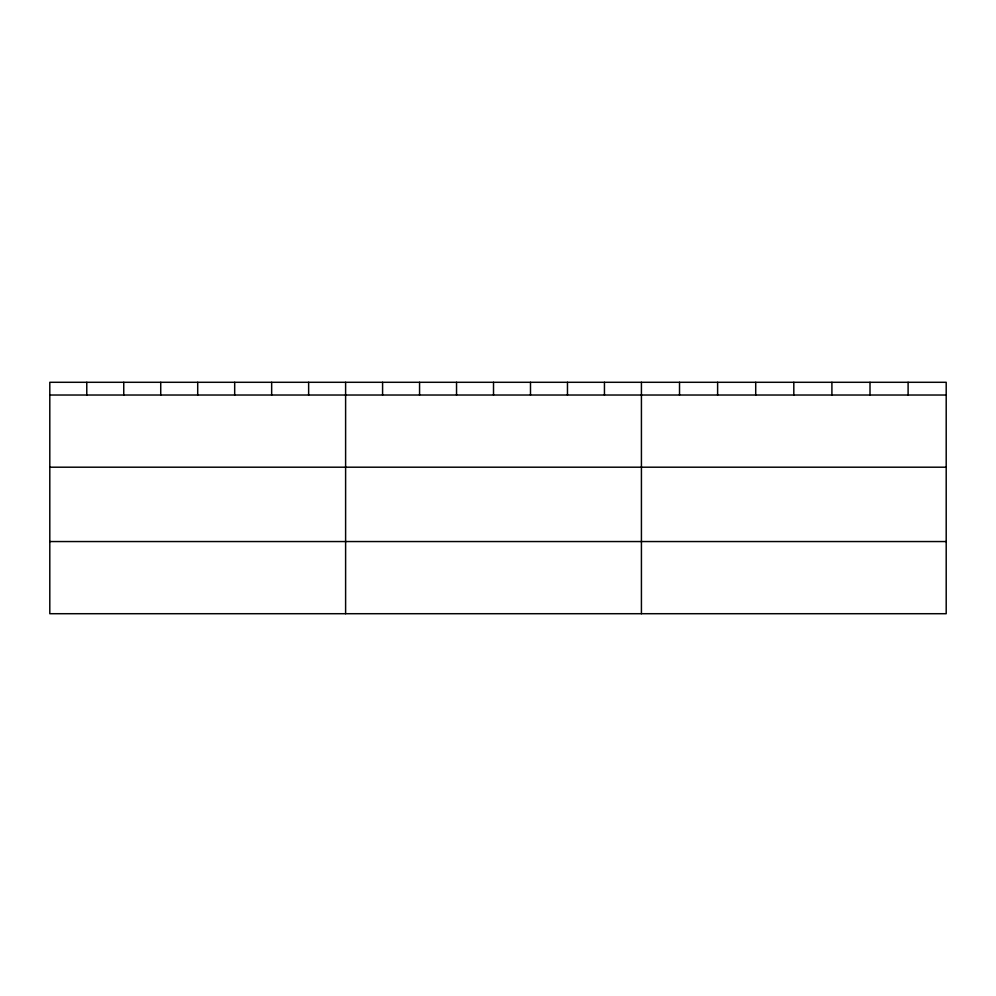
<?xml version="1.0" encoding="UTF-8"?>
<svg xmlns="http://www.w3.org/2000/svg" width="996" height="996" viewBox="0 0 996 996"><rect width="100%" height="100%" fill="white"/><g stroke="black" fill="none" stroke-linecap="round" stroke-linejoin="round"><path stroke-width="1.49" d="M946.2 395.026L946.2 613.71L49.8 613.71L49.8 382.29L946.2 382.29L946.2 395.026L49.8 395.026M49.8 467.199L946.2 467.199M49.8 541.55L946.2 541.55M908.103 382.29L908.103 395.026M870.006 382.29L870.006 395.026M831.909 382.29L831.909 395.026M793.812 382.29L793.812 395.026M755.715 382.29L755.715 395.026M717.618 382.29L717.618 395.026M679.521 382.29L679.521 395.026M641.424 382.29L641.424 613.71M604.448 382.29L604.448 395.026M567.471 382.29L567.471 395.026M530.495 382.29L530.495 395.026M493.518 382.29L493.518 395.026M456.542 382.29L456.542 395.026M419.565 382.29L419.565 395.026M382.589 382.29L382.589 395.026M345.612 382.29L345.612 613.71M308.636 382.29L308.636 395.026M271.659 382.29L271.659 395.026M234.683 382.29L234.683 395.026M197.706 382.29L197.706 395.026M160.73 382.29L160.73 395.026M123.753 382.29L123.753 395.026M86.777 382.29L86.777 395.026"/></g></svg>
